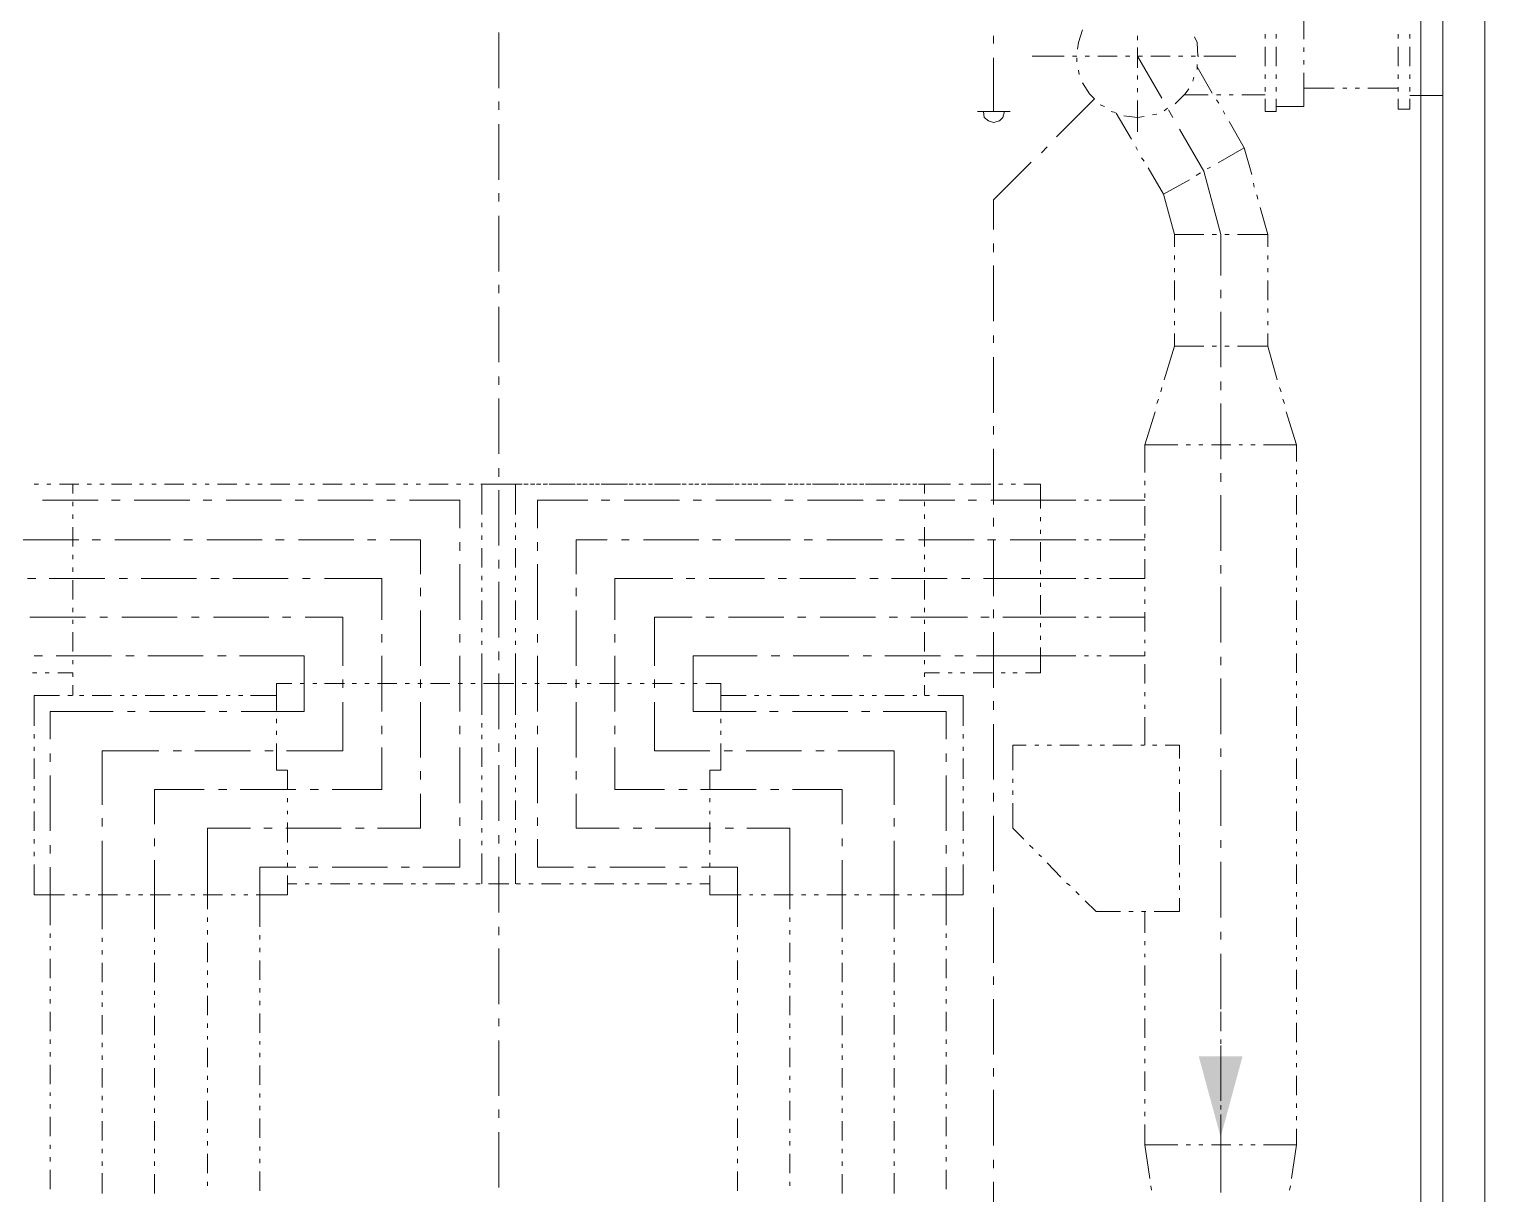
# Model space of a CAD drawing. Header units: millimetres. Extents: x 0 to 588, y 0 to 874.
# Drawn here: x 254.85 to 291.46, y 334.04 to 363.35 of the extents above; entities that cross this region are included whole.
import ezdxf

# ---------------------------------------------------------------- set-up
doc = ezdxf.new("R2010")
doc.units = ezdxf.units.MM
doc.layers.get('0').update_dxf_attribs({"lineweight": 18})

msp = doc.modelspace()

# ---------------------------------------------------------------- hatches: boundary and pattern name
msp.add_hatch(color=0).paths.add_polyline_path([(284.819, 335.471), (284.268, 337.502), (285.369, 337.502)], flags=0)

# ---------------------------------------------------------------- linework, layer by layer
at = {"color": 0, "lineweight": 0}
for points in [[(289.856, 96.16), (289.856, 761.323)], [(290.407, 474.536), (290.407, 329.544)], [(291.465, 379.01), (291.465, 330.666)], [(286.216, 363.918), (286.914, 363.918), (286.914, 363.093)], [(266.658, 363.262), (266.658, 361.865)], [(281.347, 363.326), (281.241, 363.008), (281.22, 362.839)], [(279.104, 362.987), (279.104, 363.178)], [(282.723, 363.072), (282.723, 363.178)], [(284.247, 362.67), (284.226, 363.008), (284.163, 363.156)], [(285.94, 363.22), (285.94, 363.114)], [(285.94, 362.902), (285.94, 362.416)], [(286.216, 363.22), (286.216, 363.114)], [(286.216, 362.902), (286.216, 362.416)], [(289.285, 363.22), (289.285, 363.114)], [(289.285, 362.902), (289.285, 362.416)], [(289.581, 363.22), (289.581, 363.114)], [(289.581, 362.902), (289.581, 362.416)], [(279.104, 361.273), (279.104, 362.627)], [(280.882, 362.67), (280.077, 362.67)], [(281.199, 362.67), (281.093, 362.67)], [(281.199, 362.627), (281.199, 362.522)], [(281.517, 362.67), (281.411, 362.67)], [(282.215, 362.67), (281.728, 362.67)], [(282.533, 362.67), (282.427, 362.67)], [(282.723, 362.373), (282.723, 362.881)], [(282.723, 362.67), (283.337, 361.611)], [(282.85, 362.67), (282.744, 362.67)], [(283.549, 362.67), (283.062, 362.67)], [(283.866, 362.67), (283.76, 362.67)], [(284.184, 362.67), (284.078, 362.67)], [(284.247, 362.67), (284.268, 362.67)], [(285.2, 362.67), (284.395, 362.67)], [(286.914, 362.881), (286.914, 362.776)], [(286.914, 362.564), (286.914, 362.458)], [(281.241, 362.31), (281.263, 362.204)], [(282.723, 362.077), (282.723, 362.183)], [(284.226, 362.331), (284.226, 362.458)], [(284.226, 362.394), (284.607, 361.738)], [(285.94, 362.204), (285.94, 362.098)], [(286.216, 362.204), (286.216, 362.098)], [(286.914, 362.246), (286.914, 361.4)], [(289.285, 362.204), (289.285, 362.098)], [(289.581, 362.204), (289.581, 362.098)], [(281.347, 361.992), (281.517, 361.717), (281.644, 361.59)], [(282.723, 361.76), (282.723, 361.865)], [(283.676, 361.463), (283.93, 361.717), (284.014, 361.844)], [(284.12, 362.035), (284.141, 362.14)], [(285.94, 361.887), (285.94, 361.781)], [(286.216, 361.887), (286.216, 361.781)], [(286.914, 361.865), (287.676, 361.865)], [(287.888, 361.865), (287.994, 361.865)], [(288.205, 361.865), (288.311, 361.865)], [(288.523, 361.865), (289.285, 361.865)], [(289.285, 361.887), (289.285, 361.781)], [(289.581, 361.887), (289.581, 361.781)], [(266.658, 361.527), (266.658, 361.315)], [(281.644, 361.59), (280.691, 360.638)], [(281.792, 361.442), (281.898, 361.4)], [(282.723, 360.765), (282.723, 361.548)], [(284.501, 361.696), (283.909, 361.696)], [(284.819, 361.696), (284.713, 361.696)], [(284.713, 361.569), (284.776, 361.484)], [(285.136, 361.696), (285.03, 361.696)], [(285.94, 361.696), (285.348, 361.696)], [(285.94, 361.59), (285.94, 361.273), (286.216, 361.273)], [(286.216, 361.59), (286.216, 361.273)], [(289.285, 361.59), (289.285, 361.336)], [(289.581, 361.675), (290.407, 361.675)], [(289.581, 361.59), (289.581, 361.336)], [(278.702, 361.273), (279.527, 361.273)], [(278.85, 361.273), (278.871, 361.125), (278.977, 361.04), (279.104, 360.998), (279.252, 361.04), (279.337, 361.125), (279.379, 361.273)], [(282.067, 361.273), (282.173, 361.252)], [(282.194, 361.23), (282.575, 360.574)], [(282.385, 361.167), (282.723, 361.125), (282.892, 361.146)], [(283.104, 361.188), (283.21, 361.209)], [(283.401, 361.294), (283.485, 361.357)], [(283.506, 361.315), (283.612, 361.125)], [(284.882, 361.294), (284.925, 361.209)], [(286.216, 361.4), (286.914, 361.4)], [(289.285, 361.336), (289.581, 361.336)], [(266.658, 360.955), (266.658, 359.558)], [(283.781, 360.828), (284.395, 359.77)], [(285.03, 361.019), (285.411, 360.363)], [(280.458, 360.384), (280.31, 360.236)], [(282.681, 360.384), (282.723, 360.299)], [(285.411, 360.363), (284.755, 359.981)], [(285.602, 359.685), (285.411, 360.363)], [(280.056, 360.003), (279.104, 359.05)], [(282.829, 360.108), (282.892, 360.024)], [(282.998, 359.854), (283.379, 359.198)], [(284.311, 359.728), (284.205, 359.664)], [(284.819, 358.182), (284.395, 359.77)], [(284.565, 359.876), (284.48, 359.833)], [(284.036, 359.558), (283.379, 359.198)], [(285.665, 359.368), (285.644, 359.474)], [(266.658, 359.219), (266.658, 359.008)], [(279.104, 358.309), (279.104, 359.05)], [(283.654, 358.182), (283.379, 359.198)], [(285.75, 359.071), (285.729, 359.177)], [(266.658, 358.648), (266.658, 357.251)], [(286.004, 358.182), (285.813, 358.86)], [(283.654, 358.182), (283.654, 357.865)], [(284.395, 358.182), (283.654, 358.182)], [(284.713, 358.182), (284.607, 358.182)], [(284.819, 358.182), (284.819, 357.145)], [(285.03, 358.182), (284.925, 358.182)], [(286.004, 358.182), (285.242, 358.182)], [(286.004, 358.182), (286.004, 357.865)], [(279.104, 357.738), (279.104, 357.95)], [(279.104, 356.002), (279.104, 357.399)], [(283.654, 357.653), (283.654, 357.547)], [(286.004, 357.653), (286.004, 357.547)], [(283.654, 357.336), (283.654, 357.23)], [(286.004, 357.336), (286.004, 357.23)], [(266.658, 356.912), (266.658, 356.701)], [(283.654, 357.018), (283.654, 356.531)], [(284.819, 356.785), (284.819, 356.574)], [(286.004, 357.018), (286.004, 356.531)], [(266.658, 356.362), (266.658, 354.965)], [(283.654, 356.32), (283.654, 356.214)], [(286.004, 356.32), (286.004, 356.214)], [(283.654, 356.002), (283.654, 355.896)], [(284.819, 356.235), (284.819, 354.838)], [(286.004, 356.002), (286.004, 355.896)], [(279.104, 355.452), (279.104, 355.642)], [(283.654, 355.685), (283.654, 355.367), (284.395, 355.367)], [(286.004, 355.685), (286.004, 355.367)], [(283.401, 354.521), (283.654, 355.367)], [(284.607, 355.367), (284.713, 355.367)], [(284.925, 355.367), (285.03, 355.367)], [(285.242, 355.367), (286.004, 355.367)], [(286.004, 355.367), (286.237, 354.521)], [(279.104, 353.695), (279.104, 355.092)], [(266.658, 354.605), (266.658, 354.394)], [(284.819, 354.478), (284.819, 354.267)], [(283.316, 354.224), (283.337, 354.33)], [(286.3, 354.33), (286.343, 354.224)], [(266.658, 354.055), (266.658, 352.658)], [(283.21, 353.928), (283.252, 354.034)], [(284.819, 353.928), (284.819, 352.531)], [(286.385, 354.034), (286.427, 353.928)], [(282.914, 352.891), (283.168, 353.716)], [(286.47, 353.716), (286.724, 352.891)], [(279.104, 353.145), (279.104, 353.356)], [(279.104, 351.388), (279.104, 352.785)], [(282.914, 352.891), (282.914, 352.192)], [(282.914, 352.891), (283.739, 352.891)], [(283.951, 352.891), (284.057, 352.891)], [(284.268, 352.891), (284.374, 352.891)], [(284.586, 352.891), (285.073, 352.891)], [(285.284, 352.891), (285.369, 352.891)], [(285.581, 352.891), (285.687, 352.891)], [(285.898, 352.891), (286.724, 352.891)], [(286.724, 352.891), (286.724, 352.467)], [(266.658, 352.298), (266.658, 352.086)], [(282.914, 351.981), (282.914, 351.875)], [(284.819, 352.171), (284.819, 351.959)], [(286.724, 352.256), (286.724, 352.15)], [(286.724, 351.938), (286.724, 351.832)], [(254.974, 351.896), (255.079, 351.896)], [(255.291, 351.896), (255.397, 351.896)], [(255.609, 351.896), (256.096, 351.896)], [(255.947, 351.896), (255.947, 351.663)], [(256.307, 351.896), (256.413, 351.896)], [(256.625, 351.896), (256.731, 351.896)], [(256.921, 351.896), (257.429, 351.896)], [(257.62, 351.896), (257.725, 351.896)], [(257.937, 351.896), (258.043, 351.896)], [(258.255, 351.896), (258.741, 351.896)], [(258.953, 351.896), (259.059, 351.896)], [(259.271, 351.896), (259.376, 351.896)], [(259.588, 351.896), (260.075, 351.896)], [(260.286, 351.896), (260.392, 351.896)], [(260.604, 351.896), (260.71, 351.896)], [(260.921, 351.896), (261.408, 351.896)], [(261.62, 351.896), (261.726, 351.896)], [(261.916, 351.896), (262.022, 351.896)], [(262.234, 351.896), (262.721, 351.896)], [(262.932, 351.896), (263.038, 351.896)], [(263.25, 351.896), (263.356, 351.896)], [(263.567, 351.896), (264.054, 351.896)], [(264.266, 351.896), (264.372, 351.896)], [(264.583, 351.896), (264.689, 351.896)], [(264.901, 351.896), (265.388, 351.896)], [(265.599, 351.896), (265.705, 351.896)], [(265.917, 351.896), (266.023, 351.896)], [(266.213, 351.896), (266.658, 351.896)], [(266.234, 351.896), (266.234, 351.134)], [(267.081, 351.896), (266.658, 351.896)], [(267.25, 351.896), (266.658, 351.896)], [(266.658, 351.748), (266.658, 350.351)], [(267.081, 351.896), (267.081, 351.134)], [(267.399, 351.896), (267.293, 351.896)], [(267.568, 351.896), (267.462, 351.896)], [(267.716, 351.896), (267.61, 351.896)], [(267.885, 351.896), (267.779, 351.896)], [(268.414, 351.896), (267.928, 351.896)], [(268.584, 351.896), (268.076, 351.896)], [(268.732, 351.896), (268.626, 351.896)], [(268.88, 351.896), (268.774, 351.896)], [(269.05, 351.896), (268.944, 351.896)], [(269.198, 351.896), (269.092, 351.896)], [(269.748, 351.896), (269.24, 351.896)], [(269.896, 351.896), (269.409, 351.896)], [(270.044, 351.896), (269.938, 351.896)], [(270.214, 351.896), (270.108, 351.896)], [(270.362, 351.896), (270.256, 351.896)], [(270.531, 351.896), (270.425, 351.896)], [(271.06, 351.896), (270.574, 351.896)], [(271.23, 351.896), (270.743, 351.896)], [(271.378, 351.896), (271.272, 351.896)], [(271.547, 351.896), (271.441, 351.896)], [(271.695, 351.896), (271.589, 351.896)], [(271.865, 351.896), (271.759, 351.896)], [(272.394, 351.896), (271.907, 351.896)], [(272.563, 351.896), (272.076, 351.896)], [(272.711, 351.896), (272.606, 351.896)], [(272.881, 351.896), (272.775, 351.896)], [(273.029, 351.896), (272.923, 351.896)], [(273.177, 351.896), (273.071, 351.896)], [(273.727, 351.896), (273.24, 351.896)], [(273.875, 351.896), (273.389, 351.896)], [(274.045, 351.896), (273.939, 351.896)], [(274.193, 351.896), (274.087, 351.896)], [(274.341, 351.896), (274.235, 351.896)], [(274.51, 351.896), (274.405, 351.896)], [(275.04, 351.896), (274.553, 351.896)], [(275.209, 351.896), (274.722, 351.896)], [(275.357, 351.896), (275.251, 351.896)], [(275.526, 351.896), (275.421, 351.896)], [(275.675, 351.896), (275.569, 351.896)], [(275.844, 351.896), (275.738, 351.896)], [(276.373, 351.896), (275.886, 351.896)], [(276.543, 351.896), (276.056, 351.896)], [(276.691, 351.896), (276.585, 351.896)], [(276.86, 351.896), (276.754, 351.896)], [(277.008, 351.896), (276.902, 351.896)], [(277.178, 351.896), (277.072, 351.896)], [(277.707, 351.896), (277.22, 351.896)], [(277.368, 351.896), (277.368, 351.663)], [(277.368, 351.896), (277.368, 351.663)], [(277.982, 351.896), (277.368, 351.896)], [(278.024, 351.896), (277.918, 351.896)], [(278.342, 351.896), (278.236, 351.896)], [(279.04, 351.896), (278.532, 351.896)], [(279.337, 351.896), (279.231, 351.896)], [(279.654, 351.896), (279.548, 351.896)], [(280.289, 351.896), (279.866, 351.896)], [(280.289, 351.896), (280.289, 351.282)], [(282.914, 351.663), (282.914, 351.557)], [(284.819, 351.621), (284.819, 350.224)], [(286.724, 351.621), (286.724, 351.134)], [(255.185, 351.494), (256.582, 351.494)], [(255.947, 351.451), (255.947, 351.346)], [(256.921, 351.494), (257.133, 351.494)], [(257.493, 351.494), (258.889, 351.494)], [(259.228, 351.494), (259.44, 351.494)], [(259.8, 351.494), (261.197, 351.494)], [(261.535, 351.494), (261.747, 351.494)], [(262.107, 351.494), (263.504, 351.494)], [(263.842, 351.494), (264.054, 351.494)], [(264.414, 351.494), (265.684, 351.494)], [(265.684, 351.494), (265.684, 350.795)], [(268.901, 351.494), (267.631, 351.494)], [(267.631, 351.494), (267.631, 350.795)], [(269.452, 351.494), (269.24, 351.494)], [(271.209, 351.494), (269.812, 351.494)], [(271.759, 351.494), (271.547, 351.494)], [(273.516, 351.494), (272.119, 351.494)], [(274.066, 351.494), (273.854, 351.494)], [(275.823, 351.494), (274.426, 351.494)], [(276.373, 351.494), (276.161, 351.494)], [(278.13, 351.494), (276.733, 351.494)], [(277.368, 351.451), (277.368, 351.346)], [(277.368, 351.451), (277.368, 351.346)], [(278.68, 351.494), (278.469, 351.494)], [(280.289, 351.494), (279.04, 351.494)], [(281.178, 351.494), (280.289, 351.494)], [(281.495, 351.494), (281.39, 351.494)], [(281.813, 351.494), (281.707, 351.494)], [(282.914, 351.494), (282.025, 351.494)], [(282.914, 351.346), (282.914, 350.859)], [(255.947, 351.134), (255.947, 351.028)], [(255.947, 350.816), (255.947, 350.329)], [(266.234, 350.922), (266.234, 350.816)], [(267.081, 350.922), (267.081, 350.816)], [(277.368, 351.134), (277.368, 351.028)], [(277.368, 351.134), (277.368, 351.028)], [(277.368, 350.816), (277.368, 350.329)], [(277.368, 350.816), (277.368, 350.329)], [(279.104, 350.837), (279.104, 351.049)], [(280.289, 351.07), (280.289, 350.964)], [(286.724, 350.922), (286.724, 350.816)], [(254.698, 350.499), (256.096, 350.499)], [(256.434, 350.499), (256.646, 350.499)], [(257.006, 350.499), (258.403, 350.499)], [(258.741, 350.499), (258.953, 350.499)], [(259.313, 350.499), (260.71, 350.499)], [(261.048, 350.499), (261.26, 350.499)], [(261.62, 350.499), (263.017, 350.499)], [(263.356, 350.499), (263.567, 350.499)], [(263.927, 350.499), (264.689, 350.499)], [(264.689, 350.499), (264.689, 349.631)], [(266.234, 350.605), (266.234, 350.499)], [(267.081, 350.605), (267.081, 350.499)], [(269.388, 350.499), (268.605, 350.499)], [(268.605, 350.499), (268.605, 349.631)], [(269.938, 350.499), (269.748, 350.499)], [(271.695, 350.499), (270.298, 350.499)], [(272.246, 350.499), (272.034, 350.499)], [(274.002, 350.499), (272.606, 350.499)], [(274.553, 350.499), (274.341, 350.499)], [(276.31, 350.499), (274.913, 350.499)], [(276.86, 350.499), (276.648, 350.499)], [(278.617, 350.499), (277.22, 350.499)], [(279.167, 350.499), (278.955, 350.499)], [(279.104, 349.081), (279.104, 350.478)], [(280.289, 350.499), (279.527, 350.499)], [(280.289, 350.753), (280.289, 350.647)], [(281.178, 350.499), (280.289, 350.499)], [(281.495, 350.499), (281.39, 350.499)], [(281.813, 350.499), (281.707, 350.499)], [(282.914, 350.499), (282.025, 350.499)], [(282.914, 350.647), (282.914, 350.541)], [(286.724, 350.605), (286.724, 350.499)], [(255.947, 350.118), (255.947, 350.012)], [(265.684, 350.435), (265.684, 350.224)], [(266.234, 350.287), (266.234, 349.8)], [(267.081, 350.287), (267.081, 349.8)], [(267.631, 350.435), (267.631, 350.224)], [(277.368, 350.118), (277.368, 350.012)], [(277.368, 350.118), (277.368, 350.012)], [(280.289, 350.435), (280.289, 349.949)], [(282.914, 350.329), (282.914, 350.224)], [(286.724, 350.287), (286.724, 349.8)], [(255.947, 349.8), (255.947, 349.695)], [(265.684, 349.885), (265.684, 348.488)], [(266.658, 349.991), (266.658, 349.779)], [(267.631, 349.885), (267.631, 348.488)], [(277.368, 349.8), (277.368, 349.695)], [(277.368, 349.8), (277.368, 349.695)], [(280.289, 349.737), (280.289, 349.631)], [(282.914, 350.012), (282.914, 349.525)], [(284.819, 349.864), (284.819, 349.652)], [(254.804, 349.525), (255.016, 349.525)], [(255.355, 349.525), (256.752, 349.525)], [(255.947, 349.483), (255.947, 348.996)], [(257.111, 349.525), (257.323, 349.525)], [(257.662, 349.525), (259.059, 349.525)], [(259.419, 349.525), (259.63, 349.525)], [(259.969, 349.525), (261.366, 349.525)], [(261.726, 349.525), (261.916, 349.525)], [(262.276, 349.525), (263.716, 349.525)], [(263.716, 349.525), (263.716, 348.488)], [(266.234, 349.589), (266.234, 349.483)], [(266.658, 349.44), (266.658, 348.043)], [(267.081, 349.589), (267.081, 349.483)], [(271.039, 349.525), (269.579, 349.525)], [(269.579, 349.525), (269.579, 348.488)], [(271.589, 349.525), (271.378, 349.525)], [(273.346, 349.525), (271.949, 349.525)], [(273.897, 349.525), (273.685, 349.525)], [(275.632, 349.525), (274.235, 349.525)], [(276.204, 349.525), (275.992, 349.525)], [(277.94, 349.525), (276.543, 349.525)], [(277.368, 349.483), (277.368, 348.996)], [(277.368, 349.483), (277.368, 348.996)], [(278.511, 349.525), (278.299, 349.525)], [(280.289, 349.525), (278.85, 349.525)], [(281.178, 349.525), (280.289, 349.525)], [(280.289, 349.419), (280.289, 349.313)], [(281.495, 349.525), (281.39, 349.525)], [(281.813, 349.525), (281.707, 349.525)], [(282.914, 349.525), (282.025, 349.525)], [(286.724, 349.589), (286.724, 349.483)], [(264.689, 349.292), (264.689, 349.081)], [(266.234, 349.292), (266.234, 349.187)], [(266.234, 348.975), (266.234, 348.488)], [(267.081, 349.292), (267.081, 349.187)], [(267.081, 348.975), (267.081, 348.488)], [(268.605, 349.292), (268.605, 349.081)], [(280.289, 349.102), (280.289, 348.615)], [(282.914, 349.313), (282.914, 349.208)], [(282.914, 348.996), (282.914, 348.89)], [(284.819, 349.313), (284.819, 347.916)], [(286.724, 349.292), (286.724, 349.187)], [(286.724, 348.975), (286.724, 348.488)], [(255.947, 348.784), (255.947, 348.678)], [(264.689, 348.721), (264.689, 347.324)], [(268.605, 348.721), (268.605, 347.324)], [(277.368, 348.784), (277.368, 348.678)], [(277.368, 348.784), (277.368, 348.678)], [(279.104, 348.53), (279.104, 348.742)], [(282.914, 348.678), (282.914, 348.192)], [(254.868, 348.551), (256.265, 348.551)], [(255.947, 348.488), (255.947, 348.382)], [(256.625, 348.551), (256.815, 348.551)], [(257.175, 348.551), (258.572, 348.551)], [(258.932, 348.551), (259.122, 348.551)], [(259.482, 348.551), (260.879, 348.551)], [(261.218, 348.551), (261.43, 348.551)], [(261.789, 348.551), (262.742, 348.551)], [(262.742, 348.551), (262.742, 347.324)], [(266.234, 348.276), (266.234, 348.171)], [(267.081, 348.276), (267.081, 348.171)], [(271.526, 348.551), (270.574, 348.551)], [(270.574, 348.551), (270.574, 347.324)], [(272.076, 348.551), (271.865, 348.551)], [(273.833, 348.551), (272.436, 348.551)], [(274.384, 348.551), (274.172, 348.551)], [(276.14, 348.551), (274.743, 348.551)], [(276.691, 348.551), (276.479, 348.551)], [(278.447, 348.551), (277.029, 348.551)], [(277.368, 348.488), (277.368, 348.382)], [(277.368, 348.488), (277.368, 348.382)], [(278.998, 348.551), (278.786, 348.551)], [(280.289, 348.551), (279.337, 348.551)], [(281.178, 348.551), (280.289, 348.551)], [(280.289, 348.403), (280.289, 348.298)], [(281.495, 348.551), (281.39, 348.551)], [(281.813, 348.551), (281.707, 348.551)], [(282.914, 348.551), (282.025, 348.551)], [(286.724, 348.276), (286.724, 348.171)], [(255.947, 348.171), (255.947, 347.684)], [(263.716, 348.128), (263.716, 347.916)], [(265.684, 348.128), (265.684, 347.916)], [(266.234, 347.959), (266.234, 347.853)], [(267.081, 347.959), (267.081, 347.853)], [(267.631, 348.128), (267.631, 347.916)], [(269.579, 348.128), (269.579, 347.916)], [(277.368, 348.171), (277.368, 347.684)], [(277.368, 348.171), (277.368, 347.684)], [(279.104, 346.774), (279.104, 348.171)], [(280.289, 348.086), (280.289, 347.98)], [(282.914, 347.98), (282.914, 347.895)], [(286.724, 347.959), (286.724, 347.853)], [(254.974, 347.578), (255.185, 347.578)], [(255.524, 347.578), (256.921, 347.578)], [(257.281, 347.578), (257.493, 347.578)], [(257.831, 347.578), (259.228, 347.578)], [(259.588, 347.578), (259.8, 347.578)], [(260.138, 347.578), (261.768, 347.578), (261.768, 346.181)], [(263.716, 347.578), (263.716, 346.181)], [(265.684, 347.578), (265.684, 346.181)], [(266.234, 347.641), (266.234, 346.879)], [(266.658, 347.684), (266.658, 347.472)], [(267.081, 347.641), (267.081, 346.879)], [(267.631, 347.578), (267.631, 346.181)], [(269.579, 347.578), (269.579, 346.181)], [(273.156, 347.578), (271.547, 347.578), (271.547, 346.181)], [(273.727, 347.578), (273.516, 347.578)], [(275.463, 347.578), (274.066, 347.578)], [(276.034, 347.578), (275.823, 347.578)], [(277.77, 347.578), (276.373, 347.578)], [(278.342, 347.578), (278.13, 347.578)], [(280.289, 347.578), (278.68, 347.578)], [(280.289, 347.789), (280.289, 347.154), (279.908, 347.154)], [(281.178, 347.578), (280.289, 347.578)], [(281.495, 347.578), (281.39, 347.578)], [(281.813, 347.578), (281.707, 347.578)], [(282.914, 347.578), (282.025, 347.578)], [(282.914, 347.684), (282.914, 347.578)], [(284.819, 347.557), (284.819, 347.345)], [(286.724, 347.641), (286.724, 347.154)], [(254.931, 347.154), (255.037, 347.154)], [(255.249, 347.154), (255.355, 347.154)], [(255.566, 347.154), (255.947, 347.154)], [(255.947, 347.472), (255.947, 347.366)], [(255.947, 347.154), (255.947, 347.049)], [(277.368, 347.472), (277.368, 347.366)], [(277.368, 347.472), (277.368, 347.366)], [(277.368, 347.154), (277.368, 347.049)], [(277.749, 347.154), (277.368, 347.154)], [(277.368, 347.154), (277.368, 347.049)], [(278.067, 347.154), (277.961, 347.154)], [(278.384, 347.154), (278.278, 347.154)], [(279.082, 347.154), (278.596, 347.154)], [(279.4, 347.154), (279.294, 347.154)], [(279.696, 347.154), (279.591, 347.154)], [(282.914, 347.366), (282.914, 346.879)], [(255.947, 346.837), (255.947, 346.583)], [(261.451, 346.879), (261.07, 346.879)], [(261.07, 346.202), (261.07, 346.879)], [(261.768, 346.879), (261.662, 346.879)], [(262.086, 346.879), (261.98, 346.879)], [(262.784, 346.879), (262.276, 346.879)], [(262.742, 346.985), (262.742, 346.774)], [(263.08, 346.879), (262.975, 346.879)], [(263.398, 346.879), (263.292, 346.879)], [(264.096, 346.879), (263.61, 346.879)], [(264.414, 346.879), (264.308, 346.879)], [(264.731, 346.879), (264.626, 346.879)], [(264.689, 346.985), (264.689, 346.774)], [(265.43, 346.879), (264.943, 346.879)], [(265.748, 346.879), (265.642, 346.879)], [(266.065, 346.879), (265.959, 346.879)], [(266.234, 346.096), (266.234, 346.879)], [(266.658, 346.879), (266.277, 346.879)], [(266.658, 347.133), (266.658, 345.736)], [(266.658, 346.879), (267.039, 346.879)], [(267.081, 346.096), (267.081, 346.879)], [(267.25, 346.879), (267.356, 346.879)], [(267.568, 346.879), (267.674, 346.879)], [(267.885, 346.879), (268.372, 346.879)], [(268.584, 346.879), (268.69, 346.879)], [(268.605, 346.985), (268.605, 346.774)], [(268.88, 346.879), (268.986, 346.879)], [(269.198, 346.879), (269.685, 346.879)], [(269.896, 346.879), (270.002, 346.879)], [(270.214, 346.879), (270.32, 346.879)], [(270.531, 346.879), (271.018, 346.879)], [(270.574, 346.985), (270.574, 346.774)], [(271.23, 346.879), (271.336, 346.879)], [(271.547, 346.879), (271.653, 346.879)], [(271.865, 346.879), (272.246, 346.879)], [(272.246, 346.202), (272.246, 346.879)], [(277.368, 346.837), (277.368, 346.583)], [(277.368, 346.837), (277.368, 346.583)], [(284.819, 347.006), (284.819, 345.609)], [(286.724, 346.943), (286.724, 346.837)], [(254.974, 346.583), (255.609, 346.583)], [(254.974, 345.821), (254.974, 346.583)], [(255.82, 346.583), (255.926, 346.583)], [(256.117, 346.583), (256.223, 346.583)], [(256.434, 346.583), (256.921, 346.583)], [(257.133, 346.583), (257.238, 346.583)], [(257.45, 346.583), (257.556, 346.583)], [(257.768, 346.583), (258.255, 346.583)], [(258.466, 346.583), (258.572, 346.583)], [(258.784, 346.583), (258.889, 346.583)], [(259.101, 346.583), (259.588, 346.583)], [(259.8, 346.583), (259.906, 346.583)], [(260.117, 346.583), (260.223, 346.583)], [(260.413, 346.583), (261.07, 346.583)], [(262.742, 346.414), (262.742, 345.186)], [(264.689, 346.414), (264.689, 345.017)], [(268.605, 346.414), (268.605, 345.017)], [(270.574, 346.414), (270.574, 345.186)], [(272.881, 346.583), (272.246, 346.583)], [(273.198, 346.583), (273.092, 346.583)], [(273.516, 346.583), (273.41, 346.583)], [(274.214, 346.583), (273.727, 346.583)], [(274.532, 346.583), (274.426, 346.583)], [(274.849, 346.583), (274.743, 346.583)], [(275.548, 346.583), (275.04, 346.583)], [(275.844, 346.583), (275.738, 346.583)], [(276.161, 346.583), (276.056, 346.583)], [(276.86, 346.583), (276.373, 346.583)], [(277.178, 346.583), (277.072, 346.583)], [(277.495, 346.583), (277.389, 346.583)], [(278.342, 346.583), (277.707, 346.583)], [(278.342, 345.821), (278.342, 346.583)], [(279.104, 346.223), (279.104, 346.435)], [(282.914, 346.668), (282.914, 346.562)], [(286.724, 346.625), (286.724, 346.519)], [(255.376, 345.482), (255.376, 346.181)], [(255.376, 346.181), (256.963, 346.181)], [(257.323, 346.181), (257.514, 346.181)], [(257.873, 346.181), (259.271, 346.181)], [(259.63, 346.181), (259.821, 346.181)], [(260.181, 346.181), (261.768, 346.181)], [(273.135, 346.181), (271.547, 346.181)], [(273.685, 346.181), (273.473, 346.181)], [(275.442, 346.181), (274.045, 346.181)], [(275.992, 346.181), (275.781, 346.181)], [(277.918, 346.181), (276.331, 346.181)], [(277.918, 345.482), (277.918, 346.181)], [(282.914, 346.35), (282.914, 346.244)], [(286.724, 346.308), (286.724, 345.821)], [(261.07, 345.885), (261.07, 345.99)], [(261.07, 345.588), (261.07, 345.694)], [(263.716, 345.821), (263.716, 345.609)], [(265.684, 345.821), (265.684, 345.609)], [(266.234, 345.779), (266.234, 345.885)], [(267.081, 345.779), (267.081, 345.885)], [(267.631, 345.821), (267.631, 345.609)], [(269.579, 345.821), (269.579, 345.609)], [(272.246, 345.885), (272.246, 345.99)], [(272.246, 345.588), (272.246, 345.694)], [(279.104, 344.466), (279.104, 345.863)], [(282.914, 346.033), (282.914, 345.334)], [(254.974, 345.503), (254.974, 345.609)], [(261.345, 344.699), (261.07, 344.699), (261.07, 345.377)], [(266.234, 345.482), (266.234, 345.588)], [(266.658, 345.377), (266.658, 345.165)], [(267.081, 345.482), (267.081, 345.588)], [(271.971, 344.699), (272.246, 344.699), (272.246, 345.377)], [(278.342, 345.503), (278.342, 345.609)], [(279.929, 345.334), (279.591, 345.334)], [(279.591, 344.699), (279.591, 345.334)], [(280.247, 345.334), (280.141, 345.334)], [(280.564, 345.334), (280.458, 345.334)], [(281.263, 345.334), (280.776, 345.334)], [(281.58, 345.334), (281.474, 345.334)], [(281.898, 345.334), (281.792, 345.334)], [(282.596, 345.334), (282.109, 345.334)], [(282.892, 345.334), (282.808, 345.334)], [(283.21, 345.334), (283.104, 345.334)], [(283.781, 345.334), (283.422, 345.334)], [(283.781, 344.995), (283.781, 345.334)], [(286.724, 345.609), (286.724, 345.503)], [(254.974, 345.186), (254.974, 345.292)], [(254.974, 344.488), (254.974, 344.995)], [(255.376, 344.911), (255.376, 345.123)], [(256.688, 343.831), (256.688, 345.186)], [(256.688, 345.186), (258.106, 345.186)], [(258.466, 345.186), (258.678, 345.186)], [(259.017, 345.186), (260.413, 345.186)], [(260.773, 345.186), (260.985, 345.186)], [(261.324, 345.186), (262.742, 345.186)], [(263.716, 345.271), (263.716, 344.212)], [(265.684, 345.271), (265.684, 343.874)], [(266.234, 344.784), (266.234, 345.271)], [(267.081, 344.784), (267.081, 345.271)], [(267.631, 345.271), (267.631, 343.874)], [(269.579, 345.271), (269.579, 344.212)], [(271.971, 345.186), (270.574, 345.186)], [(272.542, 345.186), (272.33, 345.186)], [(274.278, 345.186), (272.881, 345.186)], [(274.849, 345.186), (274.637, 345.186)], [(276.606, 345.186), (275.188, 345.186)], [(276.606, 343.831), (276.606, 345.186)], [(277.918, 344.911), (277.918, 345.123)], [(278.342, 345.186), (278.342, 345.292)], [(278.342, 344.488), (278.342, 344.995)], [(284.819, 345.25), (284.819, 345.038)], [(286.724, 345.292), (286.724, 345.186)], [(286.724, 344.995), (286.724, 344.488)], [(261.345, 344.699), (261.345, 344.212)], [(264.689, 344.678), (264.689, 344.466)], [(266.658, 344.826), (266.658, 343.429)], [(268.605, 344.678), (268.605, 344.466)], [(271.971, 344.699), (271.971, 344.212)], [(283.781, 344.678), (283.781, 344.784)], [(284.819, 344.699), (284.819, 343.302)], [(254.974, 344.191), (254.974, 344.297)], [(255.376, 343.175), (255.376, 344.572)], [(266.234, 344.466), (266.234, 344.572)], [(266.234, 344.149), (266.234, 344.255)], [(267.081, 344.466), (267.081, 344.572)], [(267.081, 344.149), (267.081, 344.255)], [(277.918, 343.175), (277.918, 344.572)], [(278.342, 344.191), (278.342, 344.297)], [(279.591, 344.382), (279.591, 344.488)], [(283.781, 344.361), (283.781, 344.466)], [(286.724, 344.297), (286.724, 344.191)], [(254.974, 343.874), (254.974, 343.979)], [(258, 343.344), (258, 344.212)], [(258, 344.212), (259.249, 344.212)], [(259.609, 344.212), (259.821, 344.212)], [(260.159, 344.212), (261.557, 344.212)], [(261.345, 344.001), (261.345, 343.895)], [(261.916, 344.212), (262.128, 344.212)], [(262.467, 344.212), (263.716, 344.212)], [(264.689, 344.106), (264.689, 343.239)], [(266.234, 343.45), (266.234, 343.937)], [(267.081, 343.45), (267.081, 343.937)], [(268.605, 344.106), (268.605, 343.239)], [(270.827, 344.212), (269.579, 344.212)], [(271.399, 344.212), (271.187, 344.212)], [(273.135, 344.212), (271.738, 344.212)], [(271.971, 344.001), (271.971, 343.895)], [(273.706, 344.212), (273.495, 344.212)], [(275.294, 344.212), (274.045, 344.212)], [(275.294, 343.344), (275.294, 344.212)], [(278.342, 343.874), (278.342, 343.979)], [(279.104, 343.916), (279.104, 344.128)], [(279.591, 344.085), (279.591, 344.191)], [(279.591, 343.239), (279.591, 343.874)], [(283.781, 343.662), (283.781, 344.149)], [(286.724, 343.979), (286.724, 343.874)], [(254.974, 343.175), (254.974, 343.662)], [(256.688, 343.281), (256.688, 343.493)], [(261.345, 343.683), (261.345, 343.599)], [(265.684, 343.514), (265.684, 343.302)], [(267.631, 343.514), (267.631, 343.302)], [(271.971, 343.683), (271.971, 343.599)], [(276.606, 343.281), (276.606, 343.493)], [(278.342, 343.175), (278.342, 343.662)], [(279.104, 342.159), (279.104, 343.556)], [(286.724, 343.662), (286.724, 343.175)], [(259.334, 341.567), (259.334, 343.239)], [(259.334, 343.239), (260.413, 343.239)], [(260.752, 343.239), (260.964, 343.239)], [(261.303, 343.239), (262.7, 343.239)], [(261.345, 343.387), (261.345, 342.879)], [(263.059, 343.239), (263.271, 343.239)], [(263.61, 343.239), (264.689, 343.239)], [(266.234, 343.133), (266.234, 343.239)], [(267.081, 343.133), (267.081, 343.239)], [(269.685, 343.239), (268.605, 343.239)], [(270.256, 343.239), (270.044, 343.239)], [(271.992, 343.239), (270.595, 343.239)], [(271.971, 343.387), (271.971, 342.879)], [(272.563, 343.239), (272.351, 343.239)], [(273.981, 343.239), (272.902, 343.239)], [(273.981, 341.567), (273.981, 343.239)], [(279.591, 343.239), (279.866, 342.964)], [(283.781, 343.344), (283.781, 343.45)], [(283.781, 343.027), (283.781, 343.133)], [(254.974, 342.858), (254.974, 342.964)], [(255.376, 342.604), (255.376, 342.815)], [(256.688, 341.567), (256.688, 342.921)], [(258, 342.794), (258, 342.985)], [(265.684, 342.964), (265.684, 342.265)], [(266.234, 342.815), (266.234, 342.921)], [(266.658, 343.069), (266.658, 342.858)], [(267.081, 342.815), (267.081, 342.921)], [(267.631, 342.964), (267.631, 342.265)], [(275.294, 342.794), (275.294, 342.985)], [(276.606, 341.567), (276.606, 342.921)], [(277.918, 342.604), (277.918, 342.815)], [(278.342, 342.858), (278.342, 342.964)], [(280.014, 342.815), (280.099, 342.731)], [(283.781, 342.329), (283.781, 342.815)], [(284.819, 342.942), (284.819, 342.752)], [(286.724, 342.964), (286.724, 342.858)], [(254.974, 342.54), (254.974, 342.646)], [(258, 341.567), (258, 342.434)], [(261.345, 342.688), (261.345, 342.582)], [(266.234, 341.842), (266.234, 342.604)], [(266.658, 342.519), (266.658, 341.122)], [(267.081, 341.842), (267.081, 342.604)], [(271.971, 342.688), (271.971, 342.582)], [(275.294, 341.567), (275.294, 342.434)], [(278.342, 342.54), (278.342, 342.646)], [(280.247, 342.582), (280.31, 342.519)], [(284.819, 342.392), (284.819, 340.995)], [(286.724, 342.646), (286.724, 342.54)], [(254.974, 341.567), (254.974, 342.329)], [(255.376, 341.567), (255.376, 342.265)], [(260.646, 341.567), (260.646, 342.265)], [(260.646, 342.265), (261.557, 342.265)], [(261.345, 342.371), (261.345, 342.265)], [(261.345, 342.053), (261.345, 341.567)], [(261.895, 342.265), (262.107, 342.265)], [(262.467, 342.265), (263.864, 342.265)], [(264.202, 342.265), (264.414, 342.265)], [(264.753, 342.265), (265.684, 342.265)], [(268.541, 342.265), (267.631, 342.265)], [(269.092, 342.265), (268.901, 342.265)], [(270.849, 342.265), (269.452, 342.265)], [(271.399, 342.265), (271.209, 342.265)], [(272.669, 342.265), (271.759, 342.265)], [(271.971, 342.371), (271.971, 342.265)], [(271.971, 342.053), (271.971, 341.567)], [(272.669, 341.567), (272.669, 342.265)], [(277.918, 341.567), (277.918, 342.265)], [(278.342, 341.567), (278.342, 342.329)], [(280.458, 342.371), (280.797, 342.011)], [(283.781, 342.011), (283.781, 342.117)], [(286.724, 342.329), (286.724, 341.842)], [(261.345, 341.842), (261.578, 341.842)], [(261.789, 341.842), (261.895, 341.842)], [(262.107, 341.842), (262.213, 341.842)], [(262.424, 341.842), (262.911, 341.842)], [(263.123, 341.842), (263.229, 341.842)], [(263.44, 341.842), (263.546, 341.842)], [(263.758, 341.842), (264.245, 341.842)], [(264.456, 341.842), (264.562, 341.842)], [(264.753, 341.842), (264.858, 341.842)], [(265.07, 341.842), (265.557, 341.842)], [(265.769, 341.842), (265.875, 341.842)], [(266.086, 341.842), (266.192, 341.842)], [(266.404, 341.842), (266.658, 341.842)], [(266.912, 341.842), (266.658, 341.842)], [(267.208, 341.842), (267.102, 341.842)], [(267.526, 341.842), (267.42, 341.842)], [(268.224, 341.842), (267.737, 341.842)], [(268.541, 341.842), (268.436, 341.842)], [(268.859, 341.842), (268.753, 341.842)], [(269.558, 341.842), (269.071, 341.842)], [(269.875, 341.842), (269.769, 341.842)], [(270.192, 341.842), (270.087, 341.842)], [(270.891, 341.842), (270.404, 341.842)], [(271.209, 341.842), (271.103, 341.842)], [(271.505, 341.842), (271.399, 341.842)], [(271.971, 341.842), (271.716, 341.842)], [(279.104, 341.609), (279.104, 341.82)], [(280.945, 341.863), (281.03, 341.799)], [(281.178, 341.651), (281.263, 341.567)], [(283.781, 341.693), (283.781, 341.799)], [(255.736, 341.567), (254.974, 341.567)], [(255.376, 340.805), (255.376, 341.567)], [(256.053, 341.567), (255.947, 341.567)], [(256.371, 341.567), (256.265, 341.567)], [(257.069, 341.567), (256.582, 341.567)], [(256.688, 340.699), (256.688, 341.567)], [(257.387, 341.567), (257.281, 341.567)], [(257.704, 341.567), (257.598, 341.567)], [(258.403, 341.567), (257.895, 341.567)], [(258, 340.699), (258, 341.567)], [(258.699, 341.567), (258.593, 341.567)], [(259.017, 341.567), (258.911, 341.567)], [(259.715, 341.567), (259.228, 341.567)], [(259.334, 341.207), (259.334, 341.567)], [(260.033, 341.567), (259.927, 341.567)], [(260.35, 341.567), (260.244, 341.567)], [(261.345, 341.567), (260.562, 341.567)], [(260.646, 340.762), (260.646, 341.567)], [(271.971, 341.567), (272.754, 341.567)], [(272.669, 340.762), (272.669, 341.567)], [(272.965, 341.567), (273.05, 341.567)], [(273.262, 341.567), (273.368, 341.567)], [(273.579, 341.567), (274.066, 341.567)], [(273.981, 341.207), (273.981, 341.567)], [(274.278, 341.567), (274.384, 341.567)], [(274.595, 341.567), (274.701, 341.567)], [(274.913, 341.567), (275.399, 341.567)], [(275.294, 340.699), (275.294, 341.567)], [(275.611, 341.567), (275.717, 341.567)], [(275.929, 341.567), (276.034, 341.567)], [(276.246, 341.567), (276.733, 341.567)], [(276.606, 340.699), (276.606, 341.567)], [(276.945, 341.567), (277.05, 341.567)], [(277.262, 341.567), (277.368, 341.567)], [(277.558, 341.567), (278.342, 341.567)], [(277.918, 340.805), (277.918, 341.567)], [(281.411, 341.418), (281.686, 341.143)], [(283.781, 341.143), (283.781, 341.482)], [(286.724, 341.63), (286.724, 341.524)], [(286.724, 341.312), (286.724, 341.207)], [(259.334, 340.889), (259.334, 340.995)], [(273.981, 340.889), (273.981, 340.995)], [(279.104, 339.852), (279.104, 341.249)], [(282.3, 341.143), (281.686, 341.143)], [(282.617, 341.143), (282.512, 341.143)], [(282.935, 341.143), (282.829, 341.143)], [(282.914, 341.143), (282.914, 340.614)], [(283.781, 341.143), (283.147, 341.143)], [(286.724, 340.995), (286.724, 340.508)], [(255.376, 340.487), (255.376, 340.593)], [(259.334, 340.572), (259.334, 340.678)], [(266.658, 340.762), (266.658, 340.55)], [(273.981, 340.572), (273.981, 340.678)], [(277.918, 340.487), (277.918, 340.593)], [(284.819, 340.635), (284.819, 340.445)], [(255.376, 340.17), (255.376, 340.275)], [(256.688, 340.381), (256.688, 340.487)], [(258, 340.381), (258, 340.487)], [(259.334, 339.873), (259.334, 340.36)], [(260.646, 340.445), (260.646, 340.55)], [(260.646, 340.127), (260.646, 340.233)], [(266.658, 340.212), (266.658, 338.815)], [(272.669, 340.445), (272.669, 340.55)], [(272.669, 340.127), (272.669, 340.233)], [(273.981, 339.873), (273.981, 340.36)], [(275.294, 340.381), (275.294, 340.487)], [(276.606, 340.381), (276.606, 340.487)], [(277.918, 340.17), (277.918, 340.275)], [(282.914, 340.402), (282.914, 340.296)], [(286.724, 340.296), (286.724, 340.191)], [(255.376, 339.471), (255.376, 339.958)], [(256.688, 340.064), (256.688, 340.17)], [(256.688, 339.365), (256.688, 339.852)], [(258, 340.064), (258, 340.17)], [(258, 339.365), (258, 339.852)], [(260.646, 339.429), (260.646, 339.916)], [(272.669, 339.429), (272.669, 339.916)], [(275.294, 340.064), (275.294, 340.17)], [(275.294, 339.365), (275.294, 339.852)], [(276.606, 340.064), (276.606, 340.17)], [(276.606, 339.365), (276.606, 339.852)], [(277.918, 339.471), (277.918, 339.958)], [(282.914, 340.085), (282.914, 340)], [(284.819, 340.085), (284.819, 338.688)], [(286.724, 340), (286.724, 339.894)], [(259.334, 339.556), (259.334, 339.661)], [(273.981, 339.556), (273.981, 339.661)], [(279.104, 339.302), (279.104, 339.513)], [(282.914, 339.788), (282.914, 339.281)], [(286.724, 339.683), (286.724, 339.196)], [(255.376, 339.154), (255.376, 339.259)], [(256.688, 339.048), (256.688, 339.154)], [(258, 339.048), (258, 339.154)], [(259.334, 339.238), (259.334, 339.344)], [(260.646, 339.111), (260.646, 339.217)], [(272.669, 339.111), (272.669, 339.217)], [(273.981, 339.238), (273.981, 339.344)], [(275.294, 339.048), (275.294, 339.154)], [(276.606, 339.048), (276.606, 339.154)], [(277.918, 339.154), (277.918, 339.259)], [(282.914, 339.09), (282.914, 338.984)], [(255.376, 338.836), (255.376, 338.942)], [(256.688, 338.751), (256.688, 338.857)], [(258, 338.73), (258, 338.836)], [(259.334, 338.54), (259.334, 339.026)], [(260.646, 338.794), (260.646, 338.899)], [(272.669, 338.794), (272.669, 338.899)], [(273.981, 338.54), (273.981, 339.026)], [(275.294, 338.73), (275.294, 338.836)], [(276.606, 338.751), (276.606, 338.857)], [(277.918, 338.836), (277.918, 338.942)], [(279.104, 337.545), (279.104, 338.942)], [(282.914, 338.772), (282.914, 338.667)], [(286.724, 338.984), (286.724, 338.878)], [(255.376, 338.137), (255.376, 338.624)], [(256.688, 338.053), (256.688, 338.54)], [(258, 338.032), (258, 338.519)], [(260.646, 338.095), (260.646, 338.582)], [(266.658, 338.455), (266.658, 338.264)], [(272.669, 338.095), (272.669, 338.582)], [(275.294, 338.032), (275.294, 338.519)], [(276.606, 338.053), (276.606, 338.54)], [(277.918, 338.137), (277.918, 338.624)], [(282.914, 338.455), (282.914, 337.968)], [(284.819, 338.624), (284.819, 338.137)], [(286.724, 338.667), (286.724, 338.561)], [(259.334, 338.222), (259.334, 338.328)], [(259.334, 337.926), (259.334, 338.01)], [(273.981, 338.222), (273.981, 338.328)], [(273.981, 337.926), (273.981, 338.01)], [(284.819, 338.349), (284.819, 338.137)], [(286.724, 338.349), (286.724, 337.862)], [(255.376, 337.82), (255.376, 337.926)], [(256.688, 337.735), (256.688, 337.841)], [(258, 337.714), (258, 337.82)], [(259.334, 337.227), (259.334, 337.714)], [(260.646, 337.799), (260.646, 337.884)], [(266.658, 337.905), (266.658, 336.508)], [(272.669, 337.799), (272.669, 337.884)], [(273.981, 337.227), (273.981, 337.714)], [(275.294, 337.714), (275.294, 337.82)], [(276.606, 337.735), (276.606, 337.841)], [(277.918, 337.82), (277.918, 337.926)], [(282.914, 337.757), (282.914, 337.651)], [(284.819, 337.926), (284.819, 337.82)], [(284.819, 337.778), (284.819, 336.381)], [(286.724, 337.651), (286.724, 337.545)], [(255.376, 337.502), (255.376, 337.608)], [(255.376, 336.804), (255.376, 337.291)], [(256.688, 337.418), (256.688, 337.524)], [(258, 337.418), (258, 337.524)], [(260.646, 337.481), (260.646, 337.587)], [(260.646, 336.783), (260.646, 337.27)], [(272.669, 337.481), (272.669, 337.587)], [(272.669, 336.783), (272.669, 337.27)], [(275.294, 337.418), (275.294, 337.524)], [(276.606, 337.418), (276.606, 337.524)], [(277.918, 337.502), (277.918, 337.608)], [(277.918, 336.804), (277.918, 337.291)], [(282.914, 337.439), (282.914, 337.333)], [(284.819, 337.608), (284.819, 337.502)], [(284.819, 337.291), (284.819, 336.804)], [(286.724, 337.333), (286.724, 337.227)], [(256.688, 336.719), (256.688, 337.206)], [(258, 336.719), (258, 337.206)], [(259.334, 336.91), (259.334, 337.016)], [(273.981, 336.91), (273.981, 337.016)], [(275.294, 336.719), (275.294, 337.206)], [(276.606, 336.719), (276.606, 337.206)], [(279.104, 336.995), (279.104, 337.206)], [(282.914, 337.122), (282.914, 336.635)], [(286.724, 337.016), (286.724, 336.529)], [(255.376, 336.508), (255.376, 336.592)], [(259.334, 336.592), (259.334, 336.698)], [(260.646, 336.465), (260.646, 336.571)], [(272.669, 336.465), (272.669, 336.571)], [(273.981, 336.592), (273.981, 336.698)], [(277.918, 336.508), (277.918, 336.592)], [(279.104, 335.259), (279.104, 336.656)], [(284.819, 336.592), (284.819, 336.486)], [(255.376, 336.19), (255.376, 336.296)], [(256.688, 336.402), (256.688, 336.508)], [(256.688, 336.084), (256.688, 336.19)], [(258, 336.402), (258, 336.508)], [(258, 336.084), (258, 336.19)], [(259.334, 335.894), (259.334, 336.381)], [(260.646, 336.148), (260.646, 336.254)], [(266.658, 336.169), (266.658, 335.957)], [(272.669, 336.148), (272.669, 336.254)], [(273.981, 335.894), (273.981, 336.381)], [(275.294, 336.402), (275.294, 336.508)], [(275.294, 336.084), (275.294, 336.19)], [(276.606, 336.402), (276.606, 336.508)], [(276.606, 336.084), (276.606, 336.19)], [(277.918, 336.19), (277.918, 336.296)], [(282.914, 336.423), (282.914, 336.317)], [(284.819, 336.275), (284.819, 336.169)], [(286.724, 336.317), (286.724, 336.211)], [(255.376, 335.492), (255.376, 335.978)], [(256.688, 335.386), (256.688, 335.873)], [(258, 335.386), (258, 335.873)], [(260.646, 335.449), (260.646, 335.936)], [(272.669, 335.449), (272.669, 335.936)], [(275.294, 335.386), (275.294, 335.873)], [(276.606, 335.386), (276.606, 335.873)], [(277.918, 335.492), (277.918, 335.978)], [(282.914, 336.106), (282.914, 336)], [(284.819, 336.042), (284.819, 335.83)], [(284.819, 335.957), (284.819, 335.471)], [(286.724, 336), (286.724, 335.894)], [(259.334, 335.576), (259.334, 335.682)], [(266.658, 335.598), (266.658, 334.2)], [(273.981, 335.576), (273.981, 335.682)], [(282.914, 335.788), (282.914, 335.28)], [(284.819, 335.471), (284.819, 334.074)], [(286.724, 335.682), (286.724, 335.28)], [(255.376, 335.174), (255.376, 335.28)], [(256.688, 335.068), (256.688, 335.174)], [(258, 335.068), (258, 335.174)], [(259.334, 335.259), (259.334, 335.365)], [(260.646, 335.132), (260.646, 335.238)], [(272.669, 335.132), (272.669, 335.238)], [(273.981, 335.259), (273.981, 335.365)], [(275.294, 335.068), (275.294, 335.174)], [(276.606, 335.068), (276.606, 335.174)], [(277.918, 335.174), (277.918, 335.28)], [(283.041, 334.433), (282.914, 335.28)], [(282.914, 335.28), (283.739, 335.28)], [(283.951, 335.28), (284.057, 335.28)], [(284.268, 335.28), (284.374, 335.28)], [(284.586, 335.28), (285.073, 335.28)], [(285.284, 335.28), (285.369, 335.28)], [(285.581, 335.28), (285.687, 335.28)], [(285.898, 335.28), (286.724, 335.28)], [(286.597, 334.433), (286.724, 335.28)], [(255.376, 334.857), (255.376, 334.962)], [(256.688, 334.751), (256.688, 334.857)], [(258, 334.751), (258, 334.857)], [(259.334, 334.56), (259.334, 335.047)], [(260.646, 334.814), (260.646, 334.92)], [(272.669, 334.814), (272.669, 334.92)], [(273.981, 334.56), (273.981, 335.047)], [(275.294, 334.751), (275.294, 334.857)], [(276.606, 334.751), (276.606, 334.857)], [(277.918, 334.857), (277.918, 334.962)], [(279.104, 334.687), (279.104, 334.899)], [(255.376, 334.158), (255.376, 334.645)], [(256.688, 334.052), (256.688, 334.56)], [(258, 334.052), (258, 334.539)], [(259.334, 334.243), (259.334, 334.349)], [(260.646, 334.116), (260.646, 334.603)], [(272.669, 334.116), (272.669, 334.603)], [(273.981, 334.243), (273.981, 334.349)], [(275.294, 334.052), (275.294, 334.539)], [(276.606, 334.052), (276.606, 334.56)], [(277.918, 334.158), (277.918, 334.645)], [(279.104, 332.952), (279.104, 334.349)], [(283.083, 334.137), (283.062, 334.243)], [(286.554, 334.137), (286.575, 334.243)]]:
    msp.add_lwpolyline(points, dxfattribs=at)

doc.saveas('drawing.dxf')
